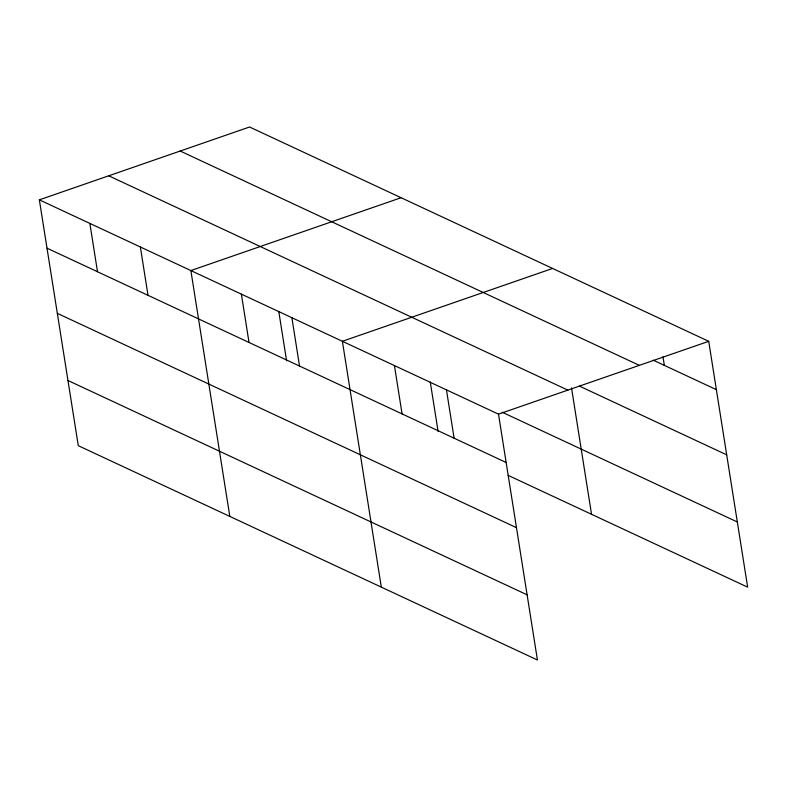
<?xml version="1.0" encoding="UTF-8"?>
<svg xmlns="http://www.w3.org/2000/svg" width="787" height="787" viewBox="0 0 787 787"><rect width="100%" height="100%" fill="white"/><g stroke="black" fill="none" stroke-linecap="round" stroke-linejoin="round"><path stroke-width="1.18" d="M39.35 199.839L498.496 414.149L537.432 659.998L78.287 445.688L39.35 199.839L249.568 127.002L708.713 341.312L747.65 587.161L508.097 475.348M401.085 197.724L190.867 270.561L229.804 516.41M552.602 268.446L342.384 341.283L381.321 587.132M498.496 414.149L708.713 341.312M653.259 360.2L716.367 389.654M180.193 151.035L639.339 365.355M579.439 386.102L726.686 454.837M108.724 175.796L567.86 390.116M502.165 412.221L737.33 521.988M47.004 248.171L506.149 462.49M57.333 313.354L516.469 527.664M67.967 380.505L527.103 594.824M662.988 356.905L664.326 365.365M571.529 387.961L591.539 514.295M446.455 389.86L454.109 438.202M430.273 382.02L438.113 431.502M394.425 365.571L402.078 413.913M291.879 317.712L299.532 366.044M278.755 311.288L286.596 360.78M241.373 294.131L249.026 342.473M140.361 246.98L148.015 295.322M89.856 223.41L97.509 271.751"/></g></svg>
